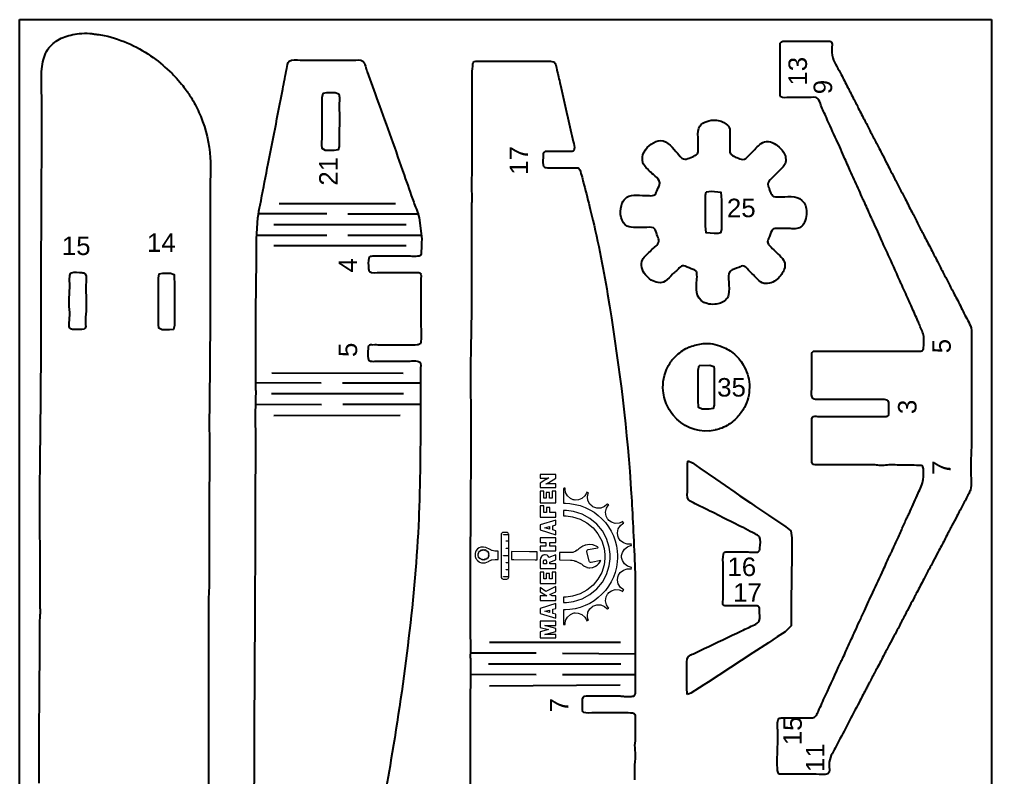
# Model space of a CAD drawing. Extents: x 3 to 187, y 71 to 304.
# Drawn here: x 2.9 to 186.7, y 161.1 to 304.5 of the extents above; entities that cross this region are included whole.
import ezdxf
from ezdxf.enums import TextEntityAlignment as Align

# ---------------------------------------------------------------- set-up
doc = ezdxf.new("R2010")
doc.units = 0
doc.layers.add('Cut', color=7, linetype='Continuous')
for name, color, linetype, lineweight in [('Gravur', 3, 'Continuous', 20), ('Stege', 5, 'Continuous', 25), ('Text', 1, 'Continuous', 15)]:
    doc.layers.add(name, color=color, linetype=linetype, lineweight=lineweight)
doc.styles.add('textstyle0', font='')
doc.styles.add('textstyle1', font='')
doc.styles.add('textstyle11', font='')
doc.styles.add('textstyle2', font='')
doc.styles.add('textstyle23', font='')
doc.styles.add('textstyle24', font='')
doc.styles.add('textstyle25', font='')
doc.styles.add('textstyle26', font='')
doc.styles.add('textstyle27', font='')
doc.styles.add('textstyle28', font='')
doc.styles.add('textstyle29', font='')
doc.styles.add('textstyle3', font='')
doc.styles.add('textstyle4', font='')
doc.styles.add('textstyle5', font='')
doc.styles.add('textstyle6', font='')
doc.styles.add('textstyle7', font='')
doc.styles.add('textstyle8', font='')
doc.styles.add('textstyle9', font='')
doc.styles.get('textstyle0').set_extended_font_data('Arial')
doc.styles.get('textstyle1').set_extended_font_data('Arial')
doc.styles.get('textstyle11').set_extended_font_data('Arial')
doc.styles.get('textstyle2').set_extended_font_data('Arial')
doc.styles.get('textstyle23').set_extended_font_data('Arial')
doc.styles.get('textstyle24').set_extended_font_data('Arial')
doc.styles.get('textstyle25').set_extended_font_data('Arial')
doc.styles.get('textstyle26').set_extended_font_data('Arial')
doc.styles.get('textstyle27').set_extended_font_data('Arial')
doc.styles.get('textstyle28').set_extended_font_data('Arial')
doc.styles.get('textstyle29').set_extended_font_data('Arial')
doc.styles.get('textstyle3').set_extended_font_data('Arial')
doc.styles.get('textstyle4').set_extended_font_data('Arial')
doc.styles.get('textstyle5').set_extended_font_data('Arial')
doc.styles.get('textstyle6').set_extended_font_data('Arial')
doc.styles.get('textstyle7').set_extended_font_data('Arial')
doc.styles.get('textstyle8').set_extended_font_data('Arial')
doc.styles.get('textstyle9').set_extended_font_data('Arial')

msp = doc.modelspace()

# ---------------------------------------------------------------- linework, layer by layer
at = {"layer": 'Cut'}
for p, q in [((2.91, 304.49), (186.69, 304.49)), ((2.91, 70.96), (2.91, 304.49)), ((186.69, 304.49), (186.69, 70.96)), ((52, 269.71), (74, 269.71)), ((47.72, 263.01), (48, 267)), ((61, 267.71), (48, 267.71)), ((65, 267.71), (78.48, 267.71)), ((78.47, 267), (79, 263)), ((51, 265.71), (76, 265.71)), ((47.73, 263.71), (61, 263.71)), ((65, 263.71), (79, 263.71)), ((51, 261.71), (76, 261.71)), ((50.64, 237.67), (75.44, 237.59)), ((59.96, 235.71), (47.54, 235.75)), ((64.01, 235.76), (78.72, 235.75)), ((50.54, 233.75), (75.54, 233.75)), ((47.57, 231.75), (60.01, 231.69)), ((64.06, 231.74), (78.72, 231.75)), ((50.97, 229.61), (74.89, 229.65)), ((91.75, 186.72), (116.53, 186.72)), ((100.6, 184.64), (88.2, 184.64)), ((105.6, 184.64), (119.29, 184.52)), ((91.6, 182.64), (116.6, 182.64)), ((88.16, 180.65), (100.6, 180.64)), ((105.6, 180.64), (119.3, 180.64)), ((91.76, 178.49), (116.48, 178.63))]:
    msp.add_line(p, q, dxfattribs=at)
for points in [[(148.93, 300.38), (154.2, 300.38)], [(146.71, 291.94), (146.71, 298.06)], [(55.95, 296.79), (61.53, 296.79), (66.07, 296.79)], [(90, 296.58), (92.11, 296.58), (100.54, 296.58)], [(88.52, 277.4), (88.52, 290.68)], [(152.19, 289.73), (148.29, 289.73)], [(137.22, 282.88), (137.22, 280.45)], [(105.49, 279.5), (103.07, 279.5)], [(38.98, 272.76), (38.98, 258.21)], [(88.42, 261.69), (88.42, 268.75)], [(76.82, 259.69), (71.23, 259.69)], [(71.02, 256.63), (76.4, 256.63)], [(78.82, 253.26), (78.82, 246.72)], [(182.87, 243.98), (182.87, 239.55), (182.9, 226)], [(159.99, 241.76), (166.53, 241.76), (172.22, 241.76)], [(70.6, 239.87), (76.5, 239.87)], [(152.72, 235.12), (152.72, 239.55)], [(164.63, 232.59), (155.88, 232.59)], [(152.72, 221.53), (152.72, 224.37), (152.72, 227.96)], [(156.3, 229.43), (164, 229.43)], [(129.32, 221), (130.16, 220.61), (131.53, 219.65), (134.48, 217.59), (138.17, 215.09), (139.12, 214.43), (141.12, 213.06), (142.07, 212.41), (144.5, 210.76), (147.77, 208.52), (148.76, 207.77), (148.93, 206.45), (148.93, 203.29), (148.82, 194.33), (148.82, 191.27), (148.79, 189.79), (147.66, 188.68), (146.18, 187.72), (144.5, 186.62), (141.55, 184.69), (135.12, 180.48), (133.11, 179.18), (132.27, 178.64), (131.43, 178.09), (129.84, 177.07), (129.21, 176.83)], [(129.21, 215.62), (129.21, 218.89)], [(156.94, 220.26), (153.88, 220.26)], [(88.21, 188.11), (88.21, 204.66)], [(141.34, 193.59), (137.75, 193.59)], [(119.3, 189.48), (119.3, 185.37)], [(38.66, 189.16), (38.66, 170.92)], [(88.2, 183.68), (88.2, 181.89), (88.18, 180.1), (88.1, 175.77), (88.1, 157.22), (88.1, 155.11), (88.1, 154.06), (88.1, 153), (88.1, 152.16), (88.1, 151), (88.1, 149.95)], [(129.11, 178.73), (129.11, 181.89)], [(114.77, 176.51), (111.19, 176.51)], [(111.61, 173.45), (116.67, 173.45)], [(148.08, 172.4), (151.98, 172.4)]]:
    msp.add_lwpolyline(points, dxfattribs=at)
for points in [[(60.33, 290.57), (61.01, 290.68), (62.59, 290.68), (63.32, 290.43), (63.43, 289.73), (63.34, 288.04), (63.4, 286.04), (63.33, 282.24), (63.33, 280.45), (63.16, 279.82), (62.38, 279.71), (60.8, 279.72), (60.12, 280.05), (60.1, 280.77), (60.12, 282.46), (60.16, 287.62), (60.16, 289.73)], [(132.75, 271.91), (133.75, 272.02), (135.53, 271.85), (135.64, 270.33), (135.64, 266.33), (135.64, 264.75), (135.47, 264.12), (135.01, 264.01), (134.27, 264.01), (132.75, 264.12), (132.59, 265.48), (132.59, 269.59), (132.59, 271.28)], [(29.34, 256.41), (30.02, 256.52), (31.49, 256.52), (32.17, 256.28), (32.23, 253.99), (32.23, 248.62), (32.23, 246.61), (32.06, 245.88), (31.28, 245.77), (30.54, 245.77), (29.91, 245.78), (29.24, 246.12), (29.17, 246.82), (29.17, 248.2), (29.17, 253.36), (29.17, 255.57)], [(131.38, 239.02), (133.43, 239.13), (134.16, 238.88), (134.27, 238.39), (134.27, 237.34), (134.27, 233.23), (134.27, 231.54), (134.03, 230.93), (133.32, 230.8), (132.59, 230.8), (131.95, 230.8), (131.28, 231.13), (131.22, 232.49), (131.22, 235.97), (131.22, 238.18)]]:
    msp.add_lwpolyline(points, close=True, dxfattribs=at)
for points in [[(11.15, 301.07), (12.12, 301.47), (13.16, 301.67), (14.2, 301.81)], [(14.2, 301.81), (14.84, 301.89), (15.57, 301.89), (16.21, 301.84)], [(16.21, 301.84), (16.46, 301.83), (16.69, 301.78), (16.94, 301.75)], [(16.94, 301.75), (17.16, 301.73), (17.36, 301.7), (17.58, 301.67)], [(17.58, 301.67), (18.02, 301.61), (18.5, 301.54), (18.95, 301.45)], [(18.95, 301.45), (20.67, 301.11), (22.31, 300.5), (23.9, 299.78)], [(8.75, 299.41), (9.41, 300.1), (10.25, 300.7), (11.15, 301.07)], [(23.9, 299.78), (25.42, 299.08), (26.89, 298.26), (28.22, 297.27)], [(146.71, 298.06), (146.71, 298.55), (146.69, 299.16), (146.71, 299.64)], [(146.71, 299.64), (146.72, 299.87), (146.73, 300.12), (146.96, 300.27)], [(146.96, 300.27), (147.14, 300.39), (147.33, 300.37), (147.56, 300.38)], [(147.56, 300.38), (147.99, 300.38), (148.48, 300.38), (148.93, 300.38)], [(154.2, 300.38), (154.72, 300.38), (155.25, 300.39), (155.78, 300.38)], [(155.78, 300.38), (155.99, 300.37), (156.26, 300.39), (156.41, 300.21)], [(156.41, 300.21), (156.58, 299.99), (156.52, 299.59), (156.52, 299.32)], [(7.35, 296.48), (7.58, 297.55), (7.98, 298.61), (8.75, 299.41)], [(156.52, 299.32), (156.52, 298.62), (156.44, 297.89), (156.68, 297.21)], [(7.14, 288.89), (7.14, 291.35), (6.83, 294.06), (7.35, 296.48)], [(28.22, 297.27), (29.47, 296.35), (30.56, 295.38), (31.69, 294.32)], [(53.45, 295.21), (53.55, 295.63), (53.56, 296.32), (53.89, 296.62)], [(53.89, 296.62), (54.31, 297), (55.41, 296.79), (55.95, 296.79)], [(66.07, 296.79), (66.56, 296.79), (67.42, 296.95), (67.82, 296.62)], [(67.82, 296.62), (68.3, 296.22), (68.42, 295.16), (68.64, 294.58)], [(88.58, 295.21), (88.64, 295.69), (88.49, 296.41), (88.96, 296.55)], [(88.96, 296.55), (89.27, 296.64), (89.63, 296.58), (90, 296.58)], [(100.54, 296.58), (101.38, 296.58), (102.23, 296.61), (103.07, 296.58)], [(103.07, 296.58), (103.36, 296.56), (103.82, 296.56), (104.06, 296.37)], [(104.06, 296.37), (104.32, 296.16), (104.35, 295.62), (104.43, 295.32)], [(156.68, 297.21), (157.05, 296.16), (157.75, 295.05), (158.28, 294.05)], [(31.69, 294.32), (31.9, 294.13), (32.06, 293.94), (32.25, 293.73)], [(52.7, 291.31), (52.96, 292.61), (53.16, 293.92), (53.45, 295.21)], [(68.64, 294.58), (69.33, 292.73), (69.95, 290.85), (70.65, 288.99)], [(88.52, 290.68), (88.52, 292.17), (88.39, 293.73), (88.58, 295.21)], [(104.43, 295.32), (104.65, 294.41), (104.84, 293.49), (105.06, 292.58)], [(158.28, 294.05), (158.49, 293.65), (158.66, 293.29), (158.86, 292.89)], [(32.25, 293.73), (32.67, 293.27), (33.15, 292.76), (33.55, 292.26)], [(33.55, 292.26), (33.87, 291.87), (34.16, 291.5), (34.45, 291.1)], [(105.06, 292.58), (105.77, 289.6), (106.37, 286.59), (107.09, 283.62)], [(158.86, 292.89), (159.09, 292.44), (159.29, 292.06), (159.53, 291.63)], [(34.45, 291.1), (34.68, 290.79), (34.86, 290.48), (35.08, 290.15)], [(49.77, 276.34), (50.77, 281.33), (51.7, 286.32), (52.7, 291.31)], [(146.71, 290.47), (146.7, 290.96), (146.71, 291.45), (146.71, 291.94)], [(146.88, 289.84), (146.7, 289.98), (146.72, 290.26), (146.71, 290.47)], [(159.53, 291.63), (159.68, 291.35), (159.79, 291.07), (159.94, 290.78)], [(159.94, 290.78), (160.13, 290.38), (160.33, 290.03), (160.55, 289.62)], [(7.03, 252.31), (7.03, 264.51), (7.14, 276.7), (7.14, 288.89)], [(35.08, 290.15), (35.31, 289.8), (35.53, 289.47), (35.75, 289.1)], [(35.75, 289.1), (36.3, 288.15), (36.74, 287.16), (37.17, 286.15)], [(70.65, 288.99), (72.37, 284.38), (74.01, 279.73), (75.63, 275.08)], [(148.29, 289.73), (147.91, 289.73), (147.19, 289.59), (146.88, 289.84)], [(153.88, 289.49), (153.54, 289.89), (152.68, 289.73), (152.19, 289.73)], [(154.44, 288.25), (154.27, 288.64), (154.15, 289.16), (153.88, 289.49)], [(160.55, 289.62), (160.9, 288.99), (161.17, 288.38), (161.5, 287.73)], [(155.46, 285.93), (155.12, 286.71), (154.76, 287.48), (154.44, 288.25)], [(161.5, 287.73), (161.9, 286.91), (162.33, 286.1), (162.75, 285.3)], [(37.17, 286.15), (38.22, 283.66), (38.78, 281.03), (38.97, 278.34)], [(131.34, 283.93), (131.75, 284.98), (133.04, 285.38), (134.06, 285.46)], [(134.06, 285.46), (134.51, 285.49), (134.89, 285.41), (135.33, 285.3)], [(135.33, 285.3), (135.67, 285.21), (135.98, 285.06), (136.27, 284.87)], [(136.27, 284.87), (136.6, 284.65), (136.92, 284.39), (137.1, 284.04)], [(157.38, 281.72), (156.71, 283.1), (156.09, 284.51), (155.46, 285.93)], [(162.75, 285.3), (163.11, 284.6), (163.46, 283.92), (163.83, 283.19)], [(107.09, 283.62), (107.27, 282.88), (107.42, 282.14), (107.59, 281.4)], [(131.21, 281.61), (131.21, 282.33), (131.07, 283.25), (131.34, 283.93)], [(137.1, 284.04), (137.27, 283.69), (137.22, 283.26), (137.22, 282.88)], [(163.83, 283.19), (164.15, 282.55), (164.49, 281.94), (164.82, 281.3)], [(107.59, 281.4), (107.72, 280.86), (107.88, 280.43), (107.81, 279.93)], [(122.36, 280.92), (122.86, 281.26), (123.53, 281.58), (124.15, 281.58)], [(124.15, 281.58), (125.43, 281.57), (126.5, 280.01), (127.31, 279.19)], [(131.21, 279.82), (131.23, 280.39), (131.21, 281.03), (131.21, 281.61)], [(141.44, 279.4), (142.07, 280.03), (142.67, 280.77), (143.44, 281.19)], [(143.44, 281.19), (144.32, 281.68), (145.48, 281.21), (146.18, 280.63)], [(158.97, 278.13), (158.44, 279.32), (157.95, 280.55), (157.38, 281.72)], [(164.82, 281.3), (164.99, 280.97), (165.14, 280.68), (165.3, 280.35)], [(102.08, 279.4), (101.89, 279.25), (101.91, 278.98), (101.91, 278.77)], [(103.07, 279.5), (102.78, 279.5), (102.32, 279.59), (102.08, 279.4)], [(107.18, 279.51), (106.68, 279.48), (106.01, 279.5), (105.49, 279.5)], [(107.81, 279.93), (107.75, 279.54), (107.5, 279.52), (107.18, 279.51)], [(120.79, 277.4), (120.31, 278.77), (121.27, 280.16), (122.36, 280.92)], [(131.05, 279.1), (131.21, 279.32), (131.21, 279.56), (131.21, 279.82)], [(137.22, 280.45), (137.22, 280.04), (137.12, 279.46), (137.33, 279.1)], [(140.49, 278.45), (140.82, 278.77), (141.12, 279.07), (141.44, 279.4)], [(146.18, 280.63), (146.64, 280.25), (147.01, 279.88), (147.33, 279.4)], [(147.33, 279.4), (147.55, 279.07), (147.72, 278.73), (147.75, 278.34)], [(165.3, 280.35), (165.49, 279.94), (165.71, 279.58), (165.91, 279.19)], [(38.97, 278.34), (39.09, 276.5), (38.98, 274.61), (38.98, 272.76)], [(101.91, 278.77), (101.9, 278.2), (101.83, 277.54), (101.92, 276.98)], [(127.31, 279.19), (127.66, 278.84), (128, 278.25), (128.48, 278.1)], [(128.48, 278.1), (129.01, 277.92), (130.1, 278.52), (130.58, 278.74)], [(130.58, 278.74), (130.76, 278.83), (130.92, 278.92), (131.05, 279.1)], [(137.33, 279.1), (137.62, 278.59), (138.8, 278.27), (139.33, 278.07)], [(139.33, 278.07), (139.84, 277.87), (140.13, 278.1), (140.49, 278.45)], [(147.75, 278.34), (147.79, 277.97), (147.8, 277.53), (147.65, 277.18)], [(160.13, 275.5), (159.74, 276.4), (159.38, 277.23), (158.97, 278.13)], [(165.91, 279.19), (166.22, 278.62), (166.53, 277.97), (166.83, 277.4)], [(48.42, 269.38), (48.84, 271.71), (49.31, 274.03), (49.77, 276.34)], [(88.49, 271.39), (88.36, 273.36), (88.52, 275.41), (88.52, 277.4)], [(101.92, 276.98), (101.98, 276.65), (102.14, 276.51), (102.44, 276.46)], [(102.44, 276.46), (102.78, 276.41), (103.22, 276.45), (103.6, 276.45)], [(103.6, 276.45), (105.02, 276.45), (106.51, 276.46), (107.92, 276.45)], [(107.92, 276.45), (108.33, 276.44), (108.66, 276.46), (108.84, 276.02)], [(108.84, 276.02), (109.18, 275.2), (109.37, 274.16), (109.61, 273.28)], [(122.25, 275.6), (121.7, 276.14), (121.05, 276.66), (120.79, 277.4)], [(147.12, 276.45), (146.76, 276.05), (146.35, 275.67), (145.97, 275.29)], [(147.65, 277.18), (147.53, 276.9), (147.33, 276.67), (147.12, 276.45)], [(166.83, 277.4), (167.06, 276.98), (167.25, 276.55), (167.46, 276.13)], [(167.46, 276.13), (167.74, 275.59), (168.01, 275.11), (168.3, 274.55)], [(75.63, 275.08), (76.23, 273.35), (76.82, 271.63), (77.45, 269.91)], [(123.94, 273.28), (124.21, 274.16), (122.8, 275.07), (122.25, 275.6)], [(144.82, 274.13), (144.45, 273.74), (144.29, 273.5), (144.48, 272.97)], [(145.97, 275.29), (145.59, 274.91), (145.18, 274.51), (144.82, 274.13)], [(160.92, 273.81), (160.64, 274.37), (160.38, 274.92), (160.13, 275.5)], [(168.3, 274.55), (168.46, 274.22), (168.6, 273.93), (168.77, 273.6)], [(109.61, 273.28), (110.04, 271.71), (110.44, 270.13), (110.83, 268.54)], [(122.87, 271.24), (123.2, 271.38), (123.27, 271.72), (123.38, 272.02)], [(123.38, 272.02), (123.54, 272.46), (123.81, 272.83), (123.94, 273.28)], [(144.48, 272.97), (144.65, 272.5), (144.97, 271.24), (145.46, 271.03)], [(162.36, 270.54), (161.88, 271.65), (161.43, 272.74), (160.92, 273.81)], [(168.77, 273.6), (169.3, 272.58), (169.81, 271.55), (170.37, 270.54)], [(88.42, 268.75), (88.42, 269.64), (88.54, 270.49), (88.49, 271.39)], [(116.88, 269.81), (117.05, 270.22), (117.34, 270.61), (117.73, 270.86)], [(117.73, 270.86), (118.72, 271.51), (120.48, 271.18), (121.62, 271.18)], [(121.62, 271.18), (122.01, 271.18), (122.51, 271.09), (122.87, 271.24)], [(145.46, 271.03), (145.89, 270.84), (146.56, 270.96), (147.03, 270.96)], [(147.03, 270.96), (148.54, 270.96), (150.28, 271.25), (151.23, 269.81)], [(162.71, 269.81), (162.59, 270.06), (162.47, 270.29), (162.36, 270.54)], [(170.37, 270.54), (170.61, 270.12), (170.77, 269.72), (170.98, 269.28)], [(48, 267), (48.07, 267.72), (48.31, 268.78), (48.42, 269.38)], [(77.45, 269.91), (77.72, 269.16), (78.17, 268.13), (78.47, 267)], [(110.83, 268.54), (112.15, 263.25), (113.23, 257.89), (114.11, 252.52)], [(117.44, 265.64), (116.36, 266.62), (116.36, 268.54), (116.88, 269.81)], [(151.65, 268.75), (151.77, 267.74), (151.7, 266.66), (151.13, 265.8)], [(163.97, 266.96), (163.56, 267.91), (163.16, 268.87), (162.71, 269.81)], [(170.98, 269.28), (171.19, 268.87), (171.39, 268.51), (171.6, 268.12)], [(164.37, 266.12), (164.23, 266.4), (164.1, 266.67), (163.97, 266.96)], [(171.6, 268.12), (171.78, 267.8), (171.93, 267.5), (172.09, 267.17)], [(172.09, 267.17), (172.36, 266.64), (172.65, 266.13), (172.89, 265.59)], [(118.99, 265.17), (118.38, 265.17), (117.91, 265.22), (117.44, 265.64)], [(121.52, 265.17), (120.68, 265.17), (119.83, 265.17), (118.99, 265.17)], [(123.09, 264.74), (122.81, 265.32), (122.07, 265.17), (121.52, 265.17)], [(123.54, 263.48), (123.38, 263.87), (123.27, 264.36), (123.09, 264.74)], [(145.97, 264.96), (145.58, 264.95), (145.33, 264.91), (145.14, 264.53)], [(148.08, 264.96), (147.39, 264.96), (146.67, 264.97), (145.97, 264.96)], [(150.4, 265.11), (149.75, 264.78), (148.79, 264.96), (148.08, 264.96)], [(151.13, 265.8), (150.94, 265.52), (150.71, 265.27), (150.4, 265.11)], [(165.93, 262.64), (165.41, 263.79), (164.92, 264.98), (164.37, 266.12)], [(172.89, 265.59), (173.21, 264.88), (173.54, 264.36), (173.88, 263.69)], [(47.72, 257.89), (47.77, 259.79), (47.73, 261.69), (47.72, 263.01)], [(79, 263), (78.82, 260.9), (78.95, 260.15), (78.71, 259.85)], [(123.78, 262.53), (123.85, 262.87), (123.66, 263.19), (123.54, 263.48)], [(144.53, 263.06), (144.41, 262.79), (144.3, 262.51), (144.39, 262.22)], [(145.14, 264.53), (144.92, 264.07), (144.74, 263.54), (144.53, 263.06)], [(173.88, 263.69), (174.28, 262.9), (174.72, 262.04), (175.15, 261.27)], [(88.31, 242.19), (88.47, 248.65), (88.42, 255.19), (88.42, 261.69)], [(122.36, 260.84), (122.81, 261.3), (123.65, 261.88), (123.78, 262.53)], [(144.39, 262.22), (144.52, 261.78), (144.92, 261.48), (145.24, 261.16)], [(145.24, 261.16), (145.94, 260.46), (146.84, 259.78), (147.37, 258.95)], [(167.35, 259.58), (166.87, 260.59), (166.39, 261.61), (165.93, 262.64)], [(175.15, 261.27), (175.36, 260.87), (175.53, 260.51), (175.73, 260.11)], [(68.95, 259.35), (68.79, 258.81), (68.9, 258.04), (68.91, 257.47)], [(69.65, 259.69), (69.36, 259.68), (69.05, 259.68), (68.95, 259.35)], [(71.23, 259.69), (70.71, 259.69), (70.18, 259.7), (69.65, 259.69)], [(78.19, 259.69), (77.74, 259.67), (77.27, 259.69), (76.82, 259.69)], [(78.71, 259.85), (78.59, 259.7), (78.38, 259.7), (78.19, 259.69)], [(120.68, 259.05), (121.08, 259.75), (121.78, 260.27), (122.36, 260.84)], [(169.61, 254.52), (168.83, 256.19), (168.14, 257.91), (167.35, 259.58)], [(175.73, 260.11), (175.91, 259.74), (176.09, 259.41), (176.28, 259.05)], [(38.98, 258.21), (38.98, 247.83), (38.9, 237.39), (38.77, 227.01)], [(47.62, 242.71), (47.62, 247.77), (47.6, 252.84), (47.72, 257.89)], [(68.91, 257.47), (68.92, 257.24), (68.91, 256.97), (69.08, 256.8)], [(121.24, 256.21), (120.68, 256.92), (120.19, 258.19), (120.68, 259.05)], [(128.79, 257.81), (128.02, 258.12), (127.62, 257.43), (127.1, 256.96)], [(130.27, 257.19), (129.83, 257.35), (129.22, 257.64), (128.79, 257.81)], [(138.91, 257.6), (138.38, 257.35), (137.68, 257.25), (137.26, 256.87)], [(139.86, 257.84), (139.52, 257.96), (139.21, 257.75), (138.91, 257.6)], [(141.03, 256.78), (140.66, 257.13), (140.37, 257.65), (139.86, 257.84)], [(147.37, 258.95), (147.81, 258.26), (147.64, 257.41), (147.27, 256.73)], [(176.28, 259.05), (176.54, 258.58), (176.78, 258.05), (177.03, 257.58)], [(177.03, 257.58), (177.24, 257.19), (177.42, 256.81), (177.63, 256.42)], [(12.41, 254.1), (12.41, 254.69), (12.39, 255.3), (12.41, 255.89)], [(12.41, 255.89), (12.42, 256.17), (12.46, 256.42), (12.74, 256.55)], [(12.74, 256.55), (13.24, 256.78), (14.19, 256.67), (14.73, 256.62)], [(14.73, 256.62), (14.95, 256.6), (15.22, 256.56), (15.36, 256.36)], [(15.36, 256.36), (15.68, 255.92), (15.47, 254.84), (15.47, 254.31)], [(69.08, 256.8), (69.45, 256.43), (70.54, 256.63), (71.02, 256.63)], [(76.4, 256.63), (76.96, 256.63), (77.53, 256.64), (78.09, 256.63)], [(78.09, 256.63), (78.29, 256.62), (78.57, 256.64), (78.71, 256.46)], [(78.71, 256.46), (78.89, 256.24), (78.82, 255.84), (78.82, 255.57)], [(78.82, 255.57), (78.82, 254.8), (78.82, 254.03), (78.82, 253.26)], [(122.36, 255.2), (121.94, 255.46), (121.55, 255.82), (121.24, 256.21)], [(126.37, 256.31), (125.91, 255.86), (125.53, 255.37), (125, 254.99)], [(127.1, 256.96), (126.86, 256.74), (126.62, 256.55), (126.37, 256.31)], [(130.88, 256.81), (130.73, 257.04), (130.5, 257.11), (130.27, 257.19)], [(131, 256.21), (131, 256.42), (130.99, 256.63), (130.88, 256.81)], [(130.93, 254.73), (130.99, 255.21), (131.02, 255.72), (131, 256.21)], [(137.26, 256.87), (136.82, 256.48), (137.01, 255.38), (137.01, 254.84)], [(141.87, 255.97), (141.58, 256.24), (141.31, 256.5), (141.03, 256.78)], [(143.03, 254.85), (142.59, 255.15), (142.26, 255.6), (141.87, 255.97)], [(146.6, 255.79), (146.31, 255.48), (146.02, 255.21), (145.66, 254.99)], [(147.27, 256.73), (147.09, 256.39), (146.86, 256.07), (146.6, 255.79)], [(177.63, 256.42), (177.88, 255.92), (178.14, 255.43), (178.41, 254.94)], [(12.31, 250.73), (12.29, 251.84), (12.41, 252.98), (12.41, 254.1)], [(15.47, 254.31), (15.47, 252.47), (15.62, 250.55), (15.45, 248.72)], [(125, 254.99), (124.24, 254.44), (123.08, 254.75), (122.36, 255.2)], [(132.9, 250.74), (131, 251.25), (130.72, 253), (130.93, 254.73)], [(137.01, 254.84), (137.01, 254.07), (137.14, 253.16), (136.97, 252.41)], [(145.66, 254.99), (144.87, 254.52), (143.84, 254.3), (143.03, 254.85)], [(169.94, 253.78), (169.82, 254.03), (169.73, 254.27), (169.61, 254.52)], [(170.63, 252.31), (170.4, 252.81), (170.16, 253.29), (169.94, 253.78)], [(178.41, 254.94), (178.79, 254.25), (179.12, 253.53), (179.47, 252.83)], [(6.82, 221), (6.95, 231.42), (7.03, 241.88), (7.03, 252.31)], [(114.11, 252.52), (116.05, 240.68), (117.63, 228.74), (118.45, 216.78)], [(136.97, 252.41), (136.8, 251.63), (136.16, 251.09), (135.43, 250.84)], [(171.59, 250.09), (171.27, 250.83), (170.95, 251.57), (170.63, 252.31)], [(179.47, 252.83), (179.68, 252.42), (179.88, 252.07), (180.1, 251.67)], [(12.41, 248.51), (12.44, 249.26), (12.33, 249.98), (12.31, 250.73)], [(134.38, 250.63), (133.88, 250.59), (133.38, 250.61), (132.9, 250.74)], [(135.43, 250.84), (135.09, 250.72), (134.73, 250.65), (134.38, 250.63)], [(172.77, 247.46), (172.38, 248.35), (171.97, 249.21), (171.59, 250.09)], [(180.1, 251.67), (180.59, 250.77), (181.02, 249.85), (181.47, 248.93)], [(12.31, 246.72), (12.3, 247.27), (12.38, 247.95), (12.41, 248.51)], [(15.45, 248.72), (15.39, 248.09), (15.34, 247.33), (15.41, 246.72)], [(181.47, 248.93), (181.71, 248.46), (181.94, 248.03), (182.19, 247.56)], [(12.41, 246.12), (12.29, 246.3), (12.31, 246.51), (12.31, 246.72)], [(15.41, 246.72), (15.44, 246.4), (15.5, 246.1), (15.14, 245.94)], [(78.82, 246.72), (78.82, 245.8), (78.89, 244.53), (78.82, 243.66)], [(173.1, 246.61), (172.98, 246.91), (172.9, 247.17), (172.77, 247.46)], [(173.86, 244.51), (173.75, 245.28), (173.39, 245.9), (173.1, 246.61)], [(182.19, 247.56), (182.41, 247.14), (182.69, 246.66), (182.81, 246.19)], [(13.15, 245.88), (12.88, 245.88), (12.58, 245.88), (12.41, 246.12)], [(15.14, 245.94), (14.66, 245.73), (13.74, 245.87), (13.15, 245.88)], [(173.81, 242.4), (173.86, 242.97), (173.96, 243.87), (173.86, 244.51)], [(182.81, 246.19), (182.99, 245.51), (182.87, 244.68), (182.87, 243.98)], [(47.62, 235.02), (47.62, 237.57), (47.62, 240.15), (47.62, 242.71)], [(68.92, 242.76), (68.8, 242.6), (68.81, 242.38), (68.81, 242.19)], [(69.76, 242.92), (69.42, 242.92), (69.12, 243.01), (68.92, 242.76)], [(71.02, 242.92), (70.58, 242.92), (70.18, 242.93), (69.76, 242.92)], [(71.87, 242.92), (71.58, 242.92), (71.31, 242.92), (71.02, 242.92)], [(74.18, 242.92), (73.42, 242.92), (72.64, 242.92), (71.87, 242.92)], [(75.34, 242.92), (74.96, 242.92), (74.58, 242.92), (74.18, 242.92)], [(78.09, 242.93), (77.19, 242.85), (76.24, 242.92), (75.34, 242.92)], [(78.65, 243.17), (78.5, 242.99), (78.33, 242.95), (78.09, 242.93)], [(78.82, 243.66), (78.8, 243.49), (78.78, 243.32), (78.65, 243.17)], [(129.63, 242.57), (130.45, 242.89), (131.3, 243.08), (132.16, 243.2)], [(132.16, 243.2), (133.34, 243.36), (134.66, 243.02), (135.75, 242.59)], [(135.75, 242.59), (136.6, 242.25), (137.37, 241.8), (138.07, 241.21)], [(68.81, 242.19), (68.8, 241.64), (68.77, 240.94), (68.81, 240.4)], [(88.31, 226.27), (88.31, 231.57), (88.18, 236.89), (88.31, 242.19)], [(126.69, 240.5), (127.32, 241.18), (128.09, 241.79), (128.9, 242.24)], [(128.9, 242.24), (129.14, 242.37), (129.38, 242.46), (129.63, 242.57)], [(138.07, 241.21), (138.84, 240.55), (139.48, 239.71), (139.94, 238.81)], [(152.72, 241.03), (152.72, 241.23), (152.71, 241.52), (152.89, 241.66)], [(152.72, 239.55), (152.72, 240.04), (152.71, 240.54), (152.72, 241.03)], [(152.89, 241.66), (153.08, 241.8), (153.32, 241.76), (153.56, 241.76)], [(153.56, 241.76), (154.59, 241.77), (155.6, 241.77), (156.62, 241.76)], [(156.62, 241.76), (156.98, 241.76), (157.32, 241.76), (157.68, 241.76)], [(157.68, 241.76), (158.44, 241.76), (159.22, 241.76), (159.99, 241.76)], [(172.22, 241.76), (172.52, 241.76), (172.88, 241.75), (173.17, 241.77)], [(173.17, 241.77), (173.41, 241.78), (173.6, 241.78), (173.74, 242.01)], [(173.74, 242.01), (173.81, 242.12), (173.8, 242.29), (173.81, 242.4)], [(68.81, 240.4), (68.89, 239.62), (70.02, 239.87), (70.6, 239.87)], [(76.5, 239.87), (77.07, 239.87), (78.56, 240.14), (78.71, 239.44)], [(78.71, 239.44), (78.83, 238.91), (78.72, 238.3), (78.72, 237.76)], [(125.5, 238.81), (125.65, 239.12), (125.8, 239.38), (126, 239.66)], [(126, 239.66), (126.21, 239.96), (126.44, 240.23), (126.69, 240.5)], [(78.72, 237.76), (78.72, 236.72), (78.72, 235.64), (78.72, 234.6)], [(124.59, 234.28), (124.44, 235.84), (124.83, 237.42), (125.5, 238.81)], [(139.94, 238.81), (140.56, 237.58), (140.92, 236.32), (140.91, 234.91)], [(47.64, 233.86), (47.64, 234.26), (47.62, 234.56), (47.62, 235.02)], [(47.62, 232.91), (47.62, 233.26), (47.64, 233.52), (47.64, 233.86)], [(78.72, 234.6), (78.72, 234.29), (78.7, 234.04), (78.7, 233.75)], [(78.7, 233.75), (78.7, 233.4), (78.72, 233.09), (78.72, 232.7)], [(125.54, 231.12), (125.04, 232.05), (124.7, 233.21), (124.59, 234.28)], [(140.91, 234.91), (140.9, 233.63), (140.62, 232.22), (139.97, 231.12)], [(152.75, 233.03), (152.58, 233.64), (152.72, 234.48), (152.72, 235.12)], [(47.52, 229.33), (47.54, 230.47), (47.62, 231.77), (47.62, 232.91)], [(78.72, 232.7), (78.72, 225.45), (78.72, 218.21), (78.41, 210.98)], [(153.67, 232.59), (153.3, 232.6), (152.88, 232.59), (152.75, 233.03)], [(155.88, 232.59), (155.16, 232.59), (154.37, 232.58), (153.67, 232.59)], [(166.42, 232.59), (165.85, 232.6), (165.21, 232.59), (164.63, 232.59)], [(167.25, 232.06), (167.17, 232.58), (166.87, 232.58), (166.42, 232.59)], [(167.27, 230.17), (167.28, 230.64), (167.32, 231.63), (167.25, 232.06)], [(126.51, 229.64), (126.13, 230.1), (125.82, 230.6), (125.54, 231.12)], [(139.97, 231.12), (139.58, 230.45), (139.13, 229.79), (138.59, 229.22)], [(167.02, 229.49), (167.29, 229.62), (167.26, 229.93), (167.27, 230.17)], [(47.62, 225.74), (47.63, 226.93), (47.5, 228.14), (47.52, 229.33)], [(133.3, 226.7), (130.95, 226.37), (128.22, 227.59), (126.51, 229.64)], [(138.59, 229.22), (138.04, 228.65), (137.38, 228.11), (136.7, 227.7)], [(152.72, 227.96), (152.72, 228.31), (152.6, 228.97), (152.83, 229.26)], [(152.83, 229.26), (153.02, 229.51), (153.5, 229.43), (153.77, 229.43)], [(153.77, 229.43), (154.62, 229.43), (155.46, 229.43), (156.3, 229.43)], [(164, 229.43), (164.78, 229.43), (165.66, 229.43), (166.42, 229.43)], [(166.42, 229.43), (166.66, 229.43), (166.83, 229.4), (167.02, 229.49)], [(38.77, 227.01), (38.76, 226.51), (38.87, 226.03), (38.87, 225.53)], [(88.21, 204.66), (88.21, 211.87), (88.31, 219.06), (88.31, 226.27)], [(136.7, 227.7), (135.79, 227.17), (134.88, 226.95), (134.43, 226.87)], [(38.87, 225.53), (38.83, 219.53), (38.76, 213.51), (38.76, 207.5)], [(47.51, 200.12), (47.56, 208.66), (47.52, 217.21), (47.62, 225.74)], [(182.9, 225.1), (182.87, 223.25), (182.75, 221.17), (182.76, 219.1)], [(6.8, 193), (6.87, 202.23), (6.71, 211.62), (6.82, 221)], [(129.21, 220.36), (129.22, 220.66), (129.26, 220.82), (129.32, 221)], [(152.83, 220.43), (152.62, 220.69), (152.72, 221.21), (152.72, 221.53)], [(129.21, 218.89), (129.21, 219.32), (129.2, 219.96), (129.21, 220.36)], [(153.88, 220.26), (153.58, 220.26), (153.04, 220.17), (152.83, 220.43)], [(164.21, 220.26), (161.79, 220.27), (159.36, 220.26), (156.94, 220.26)], [(165.16, 220.18), (164.86, 220.22), (164.53, 220.26), (164.21, 220.26)], [(165.79, 220.15), (165.56, 220.16), (165.37, 220.16), (165.16, 220.18)], [(166.32, 220.15), (166.14, 220.15), (165.98, 220.15), (165.79, 220.15)], [(167.58, 220.26), (167.19, 220.24), (166.7, 220.16), (166.32, 220.15)], [(169.27, 220.19), (168.71, 220.19), (168.16, 220.28), (167.58, 220.26)], [(172.96, 220.15), (171.76, 220.18), (170.47, 220.19), (169.27, 220.19)], [(173.7, 219.91), (173.49, 220.16), (173.29, 220.15), (172.96, 220.15)], [(173.8, 219.52), (173.79, 219.63), (173.78, 219.8), (173.7, 219.91)], [(173.77, 217.52), (173.85, 218.1), (173.85, 218.99), (173.8, 219.52)], [(182.76, 219.1), (182.77, 217.99), (182.99, 216.6), (182.68, 215.52)], [(172.82, 214.88), (173.21, 215.74), (173.66, 216.57), (173.77, 217.52)], [(118.5, 215.6), (118.78, 211.93), (118.99, 207.09), (119.2, 202.23)], [(129.4, 213.66), (129.03, 214.12), (129.21, 215.07), (129.21, 215.62)], [(182.68, 215.52), (182.61, 215.26), (182.49, 215.02), (182.36, 214.78)], [(130.37, 213.05), (130.04, 213.22), (129.64, 213.36), (129.4, 213.66)], [(171.3, 211.51), (171.82, 212.58), (172.34, 213.81), (172.82, 214.88)], [(181.8, 213.72), (181.62, 213.36), (181.45, 213.02), (181.26, 212.67)], [(182.36, 214.78), (182.16, 214.42), (182, 214.1), (181.8, 213.72)], [(132.48, 212.01), (131.78, 212.36), (131.06, 212.69), (130.37, 213.05)], [(140.18, 208.14), (137.62, 209.42), (135.05, 210.72), (132.48, 212.01)], [(170.94, 210.77), (171.06, 211.03), (171.17, 211.26), (171.3, 211.51)], [(180.74, 211.72), (180.53, 211.32), (180.36, 210.96), (180.15, 210.56)], [(181.26, 212.67), (181.08, 212.34), (180.9, 212.05), (180.74, 211.72)], [(78.4, 210.1), (77.72, 195.36), (75.74, 179.82), (73.14, 164.39)], [(169.7, 208.03), (169.99, 208.7), (170.3, 209.38), (170.61, 210.03)], [(170.61, 210.03), (170.73, 210.28), (170.83, 210.52), (170.94, 210.77)], [(180.15, 210.56), (179.84, 209.96), (179.51, 209.38), (179.18, 208.77)], [(141.97, 207.21), (141.36, 207.52), (140.77, 207.84), (140.18, 208.14)], [(169.19, 206.87), (169.38, 207.26), (169.53, 207.64), (169.7, 208.03)], [(178.77, 207.93), (178.64, 207.67), (178.5, 207.44), (178.36, 207.19)], [(179.18, 208.77), (179.03, 208.48), (178.92, 208.21), (178.77, 207.93)], [(38.76, 207.5), (38.76, 204.04), (38.83, 200.51), (38.76, 197.07)], [(142.81, 206.64), (142.63, 206.94), (142.27, 207.06), (141.97, 207.21)], [(142.91, 204.55), (142.94, 205.11), (143.1, 206.15), (142.81, 206.64)], [(168.2, 204.76), (168.52, 205.47), (168.86, 206.17), (169.19, 206.87)], [(177.78, 206.03), (177.4, 205.26), (177.01, 204.57), (176.59, 203.81)], [(178.36, 207.19), (178.16, 206.8), (177.98, 206.42), (177.78, 206.03)], [(142.28, 203.75), (142.49, 203.77), (142.67, 203.83), (142.81, 204.05)], [(142.81, 204.05), (142.91, 204.21), (142.91, 204.38), (142.91, 204.55)], [(167.47, 203.18), (167.6, 203.47), (167.75, 203.73), (167.88, 204.03)], [(167.88, 204.03), (168, 204.28), (168.09, 204.51), (168.2, 204.76)], [(119.2, 202.23), (119.39, 197.99), (119.3, 193.73), (119.3, 189.48)], [(135.96, 201.18), (135.96, 201.85), (135.83, 202.8), (135.99, 203.39)], [(135.99, 203.39), (136.1, 203.78), (136.35, 203.8), (136.7, 203.81)], [(136.7, 203.81), (137.02, 203.83), (137.42, 203.81), (137.75, 203.81)], [(137.75, 203.81), (138.64, 203.81), (139.61, 203.87), (140.49, 203.81)], [(140.49, 203.81), (140.78, 203.79), (141.04, 203.72), (141.34, 203.72)], [(141.34, 203.72), (141.57, 203.73), (142.08, 203.73), (142.28, 203.75)], [(166.24, 200.44), (166.65, 201.34), (167.06, 202.27), (167.47, 203.18)], [(176.59, 203.81), (176.26, 203.22), (175.98, 202.62), (175.67, 202.02)], [(135.95, 195.91), (135.9, 197.66), (135.96, 199.42), (135.96, 201.18)], [(164.24, 196.12), (164.93, 197.55), (165.58, 199.01), (166.24, 200.44)], [(175.1, 200.97), (174.95, 200.68), (174.81, 200.41), (174.66, 200.13)], [(175.67, 202.02), (175.48, 201.65), (175.29, 201.33), (175.1, 200.97)], [(47.3, 149.84), (47.3, 166.6), (47.43, 183.37), (47.51, 200.12)], [(173.88, 198.65), (173.46, 197.81), (172.98, 196.95), (172.57, 196.12)], [(174.66, 200.13), (174.4, 199.62), (174.13, 199.15), (173.88, 198.65)], [(38.76, 197.07), (38.74, 196.27), (38.68, 195.45), (38.66, 194.64)], [(135.88, 194.43), (135.94, 194.91), (135.97, 195.42), (135.95, 195.91)], [(162.64, 192.64), (163.16, 193.81), (163.69, 194.98), (164.24, 196.12)], [(172.13, 195.28), (171.53, 194.17), (170.93, 193.02), (170.35, 191.9)], [(172.57, 196.12), (172.42, 195.83), (172.29, 195.56), (172.13, 195.28)], [(38.66, 194.64), (38.62, 192.82), (38.66, 190.99), (38.66, 189.16)], [(135.96, 193.76), (135.81, 193.95), (135.86, 194.19), (135.88, 194.43)], [(136.59, 193.59), (136.39, 193.59), (136.11, 193.57), (135.96, 193.76)], [(137.75, 193.59), (137.39, 193.59), (136.95, 193.58), (136.59, 193.59)], [(142.64, 193.48), (142.35, 193.71), (141.69, 193.59), (141.34, 193.59)], [(142.81, 192.75), (142.81, 192.98), (142.85, 193.32), (142.64, 193.48)], [(6.62, 160.07), (6.62, 170.98), (6.77, 181.94), (6.8, 192)], [(142.75, 190.75), (142.96, 191.3), (142.82, 192.15), (142.81, 192.75)], [(161.71, 190.64), (162.02, 191.3), (162.35, 191.97), (162.64, 192.64)], [(170.35, 191.9), (170.18, 191.58), (170.04, 191.27), (169.86, 190.95)], [(139.44, 188.87), (140.24, 189.26), (141.06, 189.63), (141.86, 190.03)], [(141.86, 190.03), (142.2, 190.2), (142.6, 190.37), (142.75, 190.75)], [(160.87, 188.74), (161.16, 189.37), (161.42, 190.01), (161.71, 190.64)], [(169.4, 190.11), (169.05, 189.41), (168.69, 188.68), (168.3, 188)], [(169.86, 190.95), (169.7, 190.67), (169.55, 190.41), (169.4, 190.11)], [(88.2, 183.68), (88.24, 185.15), (88.21, 186.63), (88.21, 188.11)], [(132.38, 185.5), (134.72, 186.64), (137.09, 187.74), (139.44, 188.87)], [(160.23, 187.37), (160.45, 187.8), (160.66, 188.3), (160.87, 188.74)], [(168.3, 188), (167.96, 187.4), (167.65, 186.81), (167.35, 186.21)], [(158.54, 183.68), (158.97, 184.58), (159.36, 185.5), (159.77, 186.42)], [(159.77, 186.42), (159.92, 186.75), (160.07, 187.05), (160.23, 187.37)], [(167.35, 186.21), (167.18, 185.87), (167.04, 185.58), (166.86, 185.26)], [(119.3, 185.37), (119.3, 184.69), (119.31, 183.93), (119.3, 183.26)], [(129.11, 181.89), (129.11, 182.49), (128.92, 183.5), (129.35, 183.97)], [(129.35, 183.97), (129.62, 184.27), (130.02, 184.38), (130.37, 184.55)], [(130.37, 184.55), (131.04, 184.87), (131.71, 185.18), (132.38, 185.5)], [(166.45, 184.52), (166.2, 184.04), (166, 183.62), (165.75, 183.15)], [(166.86, 185.26), (166.72, 185.01), (166.58, 184.78), (166.45, 184.52)], [(119.29, 182.52), (119.28, 182.18), (119.3, 181.77), (119.3, 181.36)], [(119.3, 183.26), (119.3, 182.98), (119.29, 182.79), (119.29, 182.52)], [(155.28, 176.62), (156.26, 178.68), (157.18, 180.77), (158.13, 182.84)], [(158.13, 182.84), (158.26, 183.13), (158.41, 183.39), (158.54, 183.68)], [(165.75, 183.15), (165.52, 182.74), (165.3, 182.31), (165.07, 181.89)], [(119.3, 181.36), (119.3, 180.27), (119.3, 179.18), (119.3, 178.09)], [(164.59, 180.94), (164.43, 180.65), (164.28, 180.39), (164.13, 180.1)], [(165.07, 181.89), (164.9, 181.57), (164.76, 181.26), (164.59, 180.94)], [(163.24, 178.41), (163.11, 178.16), (162.99, 177.92), (162.86, 177.67)], [(163.64, 179.15), (163.5, 178.9), (163.37, 178.67), (163.24, 178.41)], [(164.13, 180.1), (163.97, 179.76), (163.82, 179.46), (163.64, 179.15)], [(110.03, 176.51), (109.6, 176.49), (109.38, 176.45), (109.3, 175.98)], [(111.19, 176.51), (110.82, 176.51), (110.38, 176.53), (110.03, 176.51)], [(116.46, 176.49), (115.94, 176.54), (115.3, 176.51), (114.77, 176.51)], [(117.3, 176.41), (116.98, 176.42), (116.79, 176.46), (116.46, 176.49)], [(119.24, 176.75), (119.1, 176.44), (118.83, 176.43), (118.57, 176.41)], [(119.3, 178.09), (119.3, 177.7), (119.4, 177.11), (119.24, 176.75)], [(129.21, 176.83), (129.14, 177.06), (129.11, 177.26), (129.11, 177.57)], [(153.94, 173.67), (154.41, 174.65), (154.81, 175.63), (155.28, 176.62)], [(162.86, 177.67), (162.45, 176.91), (162.06, 176.12), (161.65, 175.35)], [(109.3, 175.98), (109.23, 175.51), (109.28, 174.71), (109.29, 174.19)], [(118.57, 176.41), (118.28, 176.39), (117.6, 176.4), (117.3, 176.41)], [(161.65, 175.35), (160.24, 172.73), (158.9, 170.09), (157.51, 167.45)], [(109.29, 174.19), (109.29, 173.95), (109.28, 173.64), (109.53, 173.52)], [(109.53, 173.52), (110.05, 173.26), (111.03, 173.45), (111.61, 173.45)], [(116.67, 173.45), (117.27, 173.45), (117.87, 173.42), (118.46, 173.38)], [(118.46, 173.38), (118.68, 173.36), (118.95, 173.4), (119.13, 173.25)], [(119.13, 173.25), (119.36, 173.06), (119.3, 172.66), (119.3, 172.4)], [(151.98, 172.4), (152.55, 172.4), (153.18, 172.28), (153.53, 172.83)], [(153.53, 172.83), (153.69, 173.09), (153.81, 173.39), (153.94, 173.67)], [(38.66, 170.92), (38.66, 161.33), (38.55, 151.68), (38.55, 142.04)], [(119.3, 172.4), (119.31, 171.63), (119.3, 170.85), (119.3, 170.08)], [(146.29, 169.45), (146.29, 170.24), (146.1, 171.31), (146.32, 172.07)], [(146.32, 172.07), (146.41, 172.37), (146.66, 172.39), (146.92, 172.4)], [(146.92, 172.4), (147.3, 172.42), (147.7, 172.4), (148.08, 172.4)], [(119.3, 170.08), (119.3, 169.44), (119.33, 168.82), (119.3, 168.18)], [(146.18, 164.28), (146.18, 166), (146.29, 167.72), (146.29, 169.45)], [(119.3, 168.18), (119.29, 167.87), (119.22, 167.56), (119.21, 167.23)], [(157.51, 167.45), (157.32, 167.08), (157.15, 166.75), (156.95, 166.39)], [(119.21, 167.23), (119.2, 166.59), (119.3, 165.97), (119.3, 165.34)], [(156.95, 166.39), (156.77, 166.04), (156.56, 165.7), (156.39, 165.34)], [(73.14, 164.39), (72.21, 158.87), (71.06, 153.39), (69.78, 147.94)], [(119.3, 165.34), (119.3, 164.53), (119.2, 163.73), (119.2, 162.91)], [(146.23, 162.6), (146.16, 163.1), (146.18, 163.76), (146.18, 164.28)], [(156.39, 165.34), (156.12, 164.77), (155.99, 164.18), (155.99, 163.55)], [(119.2, 162.91), (119.2, 162.2), (119.2, 161.4), (119.2, 160.7)], [(146.4, 161.92), (146.26, 162.1), (146.26, 162.39), (146.23, 162.6)], [(146.82, 161.76), (146.66, 161.77), (146.51, 161.78), (146.4, 161.92)], [(148.19, 161.75), (147.85, 161.75), (147.14, 161.73), (146.82, 161.76)], [(153.56, 161.75), (151.79, 161.75), (149.94, 161.75), (148.19, 161.75)], [(155.74, 161.82), (155.2, 161.55), (154.17, 161.75), (153.56, 161.75)], [(155.99, 163.55), (155.99, 163.14), (156.17, 162.03), (155.74, 161.82)]]:
    msp.add_open_spline(points, degree=3, dxfattribs=at)
at = {"layer": 'Gravur'}
for points in [[(102.41, 216.62), (102.46, 216.64), (102.96, 216.9), (103.01, 216.93), (104.3, 217.73), (104.3, 218.46), (101.38, 218.46), (101.38, 217.73), (102.42, 217.73), (102.94, 217.79), (103.01, 217.8), (102.96, 217.78), (102.49, 217.52), (102.45, 217.49), (101.38, 216.81), (101.38, 215.97), (104.3, 215.97), (104.3, 216.7), (102.89, 216.7), (102.85, 216.69), (102.45, 216.63)], [(102.05, 213.98), (102.05, 215.3), (101.38, 215.3), (101.38, 213.1), (104.3, 213.1), (104.3, 215.3), (103.61, 215.3), (103.61, 213.98), (103.12, 213.98), (103.12, 215.05), (102.48, 215.05), (102.48, 213.98)], [(105.75, 215.81), (105.74, 215.81), (105.74, 215.78), (105.74, 215.48), (105.74, 215.45), (105.74, 213), (106.16, 213), (106.94, 212.95), (107.94, 212.79), (108.9, 212.55), (109.83, 212.21), (110.71, 211.78), (111.54, 211.28), (112.32, 210.7), (113.03, 210.05), (113.68, 209.33), (114.26, 208.56), (114.77, 207.73), (115.19, 206.85), (115.53, 205.92), (115.78, 204.96), (115.93, 203.96), (115.98, 203.18), (115.98, 202.67), (115.93, 201.9), (115.78, 200.9), (115.53, 199.93), (115.19, 199), (114.77, 198.12), (114.26, 197.29), (113.68, 196.52), (113.03, 195.8), (112.32, 195.15), (111.54, 194.57), (110.71, 194.07), (109.83, 193.64), (108.9, 193.3), (107.94, 193.06), (106.94, 192.9), (106.16, 192.85), (105.74, 192.85), (105.74, 190.05), (106.07, 190.05), (106.06, 190.24), (106.16, 190.82), (106.51, 191.48), (107.07, 191.98), (107.6, 192.22), (107.79, 192.25), (107.98, 192.29), (108.56, 192.24), (109.26, 191.96), (109.81, 191.46), (110.1, 190.95), (110.15, 190.76), (110.18, 190.77), (110.44, 190.87), (110.47, 190.88), (110.39, 191.05), (110.29, 191.63), (110.39, 192.37), (110.74, 193.03), (111.16, 193.44), (111.33, 193.54), (111.49, 193.63), (112.05, 193.79), (112.8, 193.77), (113.49, 193.48), (113.94, 193.11), (114.05, 192.95), (114.08, 192.97), (114.29, 193.15), (114.32, 193.17), (114.18, 193.31), (113.89, 193.81), (113.73, 194.55), (113.83, 195.29), (114.09, 195.81), (114.21, 195.96), (114.33, 196.1), (114.81, 196.45), (115.52, 196.68), (116.27, 196.65), (116.82, 196.45), (116.98, 196.34), (116.99, 196.36), (117.13, 196.61), (117.15, 196.64), (116.98, 196.72), (116.53, 197.09), (116.12, 197.73), (115.97, 198.46), (116.03, 199.04), (116.09, 199.22), (116.16, 199.4), (116.49, 199.89), (117.08, 200.35), (117.79, 200.57), (118.38, 200.57), (118.56, 200.52), (118.57, 200.55), (118.62, 200.83), (118.62, 200.86), (118.43, 200.88), (117.88, 201.08), (117.29, 201.53), (116.89, 202.17), (116.75, 202.74), (116.75, 203.12), (116.89, 203.69), (117.29, 204.32), (117.88, 204.78), (118.43, 204.98), (118.62, 205), (118.62, 205.03), (118.57, 205.31), (118.56, 205.33), (118.38, 205.29), (117.79, 205.28), (117.08, 205.51), (116.49, 205.97), (116.16, 206.46), (116.1, 206.64), (116.03, 206.82), (115.97, 207.4), (116.12, 208.13), (116.53, 208.76), (116.98, 209.14), (117.15, 209.22), (117.14, 209.25), (116.99, 209.49), (116.98, 209.52), (116.82, 209.41), (116.27, 209.21), (115.52, 209.18), (114.81, 209.41), (114.34, 209.75), (114.21, 209.9), (114.09, 210.05), (113.83, 210.57), (113.73, 211.32), (113.89, 212.05), (114.19, 212.55), (114.32, 212.69), (114.3, 212.71), (114.08, 212.89), (114.06, 212.91), (113.95, 212.76), (113.5, 212.38), (112.81, 212.09), (112.06, 212.07), (111.49, 212.23), (111.33, 212.33), (111.17, 212.42), (110.74, 212.83), (110.39, 213.49), (110.29, 214.23), (110.4, 214.81), (110.48, 214.98), (110.45, 214.99), (110.18, 215.09), (110.16, 215.1), (110.1, 214.92), (109.81, 214.41), (109.26, 213.9), (108.57, 213.63), (107.98, 213.58), (107.79, 213.62), (107.61, 213.65), (107.07, 213.89), (106.51, 214.39), (106.17, 215.05), (106.07, 215.63), (106.08, 215.82), (105.86, 215.82)], [(101.38, 210.39), (104.3, 210.39), (104.3, 211.27), (103.21, 211.27), (103.21, 212.22), (102.55, 212.22), (102.55, 211.27), (102.07, 211.27), (102.07, 212.51), (101.38, 212.51)], [(112.05, 209.07), (110.76, 210.13), (109.29, 210.93), (107.66, 211.43), (106.35, 211.61), (105.74, 211.61), (105.74, 210.61), (106.29, 210.61), (107.46, 210.45), (108.9, 210.01), (110.2, 209.3), (111.34, 208.36), (112.28, 207.22), (112.99, 205.92), (113.44, 204.47), (113.59, 203.31), (113.59, 202.54), (113.44, 201.38), (112.99, 199.93), (112.28, 198.63), (111.34, 197.49), (110.2, 196.55), (108.9, 195.84), (107.46, 195.4), (106.29, 195.24), (105.74, 195.24), (105.74, 194.25), (106.35, 194.25), (107.66, 194.42), (109.29, 194.93), (110.76, 195.73), (112.05, 196.79), (113.11, 198.07), (113.91, 199.55), (114.41, 201.18), (114.59, 202.49), (114.59, 202.93), (114.59, 203.37), (114.41, 204.68), (113.91, 206.31), (113.11, 207.78)], [(103.72, 208.73), (104.3, 208.9), (104.3, 209.81), (101.38, 208.9), (101.38, 207.95), (104.3, 207.05), (104.3, 207.78), (103.72, 207.95)], [(103.09, 208.58), (103.09, 208.11), (102.24, 208.34)], [(93.99, 198.93), (94.08, 198.79), (94.23, 198.69), (94.36, 198.66), (94.99, 198.66), (95.03, 198.66), (95.16, 198.69), (95.3, 198.77), (95.39, 198.9), (95.43, 199.03), (95.44, 199.07), (94.4, 199.07), (94.4, 199.14), (95.44, 199.14), (95.44, 200.4), (94.92, 200.4), (94.92, 200.48), (95.44, 200.48), (95.44, 201.74), (94.92, 201.74), (94.92, 201.81), (95.44, 201.81), (95.44, 203.04), (94.4, 203.04), (94.4, 203.11), (95.44, 203.11), (95.44, 204.41), (94.92, 204.41), (94.92, 204.49), (95.44, 204.49), (95.44, 205.82), (94.92, 205.82), (94.92, 205.9), (95.44, 205.9), (95.44, 207.01), (94.4, 207.01), (94.4, 207.09), (95.44, 207.09), (95.43, 207.13), (95.39, 207.24), (95.3, 207.37), (95.16, 207.46), (95.04, 207.49), (95, 207.49), (94.36, 207.49), (94.23, 207.46), (94.08, 207.36), (93.99, 207.22), (93.95, 207.09), (93.95, 199.06)], [(101.38, 205.58), (102.45, 205.58), (102.45, 204.89), (101.38, 204.89), (101.38, 203.99), (104.3, 203.99), (104.3, 204.89), (103.17, 204.89), (103.17, 205.58), (104.3, 205.58), (104.3, 206.47), (101.38, 206.47)], [(90.21, 204.69), (90.11, 204.67), (89.83, 204.57), (89.5, 204.35), (89.26, 204.04), (89.14, 203.75), (89.12, 203.66), (89.09, 203.57), (89.05, 203.29), (89.09, 202.92), (89.21, 202.57), (89.36, 202.33), (89.42, 202.26), (89.45, 202.22), (89.81, 201.92), (89.85, 201.9), (89.88, 201.88), (90.27, 201.74), (90.31, 201.73), (90.35, 201.72), (90.85, 201.72), (90.9, 201.73), (90.96, 201.74), (91.27, 201.84), (91.57, 201.99), (91.62, 202.03), (91.65, 202.06), (92.04, 202.24), (92.08, 202.25), (92.08, 202.25), (92.1, 202.26), (92.1, 202.26), (92.17, 202.28), (92.83, 202.38), (92.89, 202.38), (93.43, 202.38), (93.43, 203.95), (93.02, 203.96), (92.83, 203.96), (92.78, 203.96), (92.27, 204.06), (92.22, 204.08), (92.2, 204.09), (92.11, 204.12), (92.02, 204.17), (91.91, 204.23), (91.78, 204.3), (91.74, 204.32), (91.65, 204.37), (91.34, 204.52), (91.11, 204.61), (91.07, 204.63), (91, 204.65), (90.64, 204.71), (90.28, 204.7)], [(91.43, 202.8), (91.5, 202.59), (91.27, 202.62), (91.28, 202.4), (91.06, 202.48), (91.01, 202.27), (90.82, 202.4), (90.71, 202.21), (90.57, 202.39), (90.41, 202.23), (90.32, 202.43), (90.12, 202.33), (90.1, 202.54), (89.87, 202.49), (89.91, 202.7), (89.68, 202.71), (89.78, 202.9), (89.55, 202.97), (89.71, 203.13), (89.51, 203.25), (89.71, 203.36), (89.55, 203.52), (89.78, 203.59), (89.68, 203.78), (89.91, 203.79), (89.87, 204), (90.1, 203.95), (90.12, 204.16), (90.32, 204.06), (90.41, 204.26), (90.57, 204.1), (90.71, 204.28), (90.82, 204.09), (91.01, 204.22), (91.06, 204.01), (91.28, 204.09), (91.27, 203.88), (91.5, 203.9), (91.43, 203.69), (91.66, 203.66), (91.53, 203.48), (91.74, 203.39), (91.57, 203.25), (91.74, 203.11), (91.53, 203.01), (91.66, 202.83)], [(110.2, 200.86), (110.24, 200.85), (110.58, 200.8), (110.69, 200.8), (110.74, 200.8), (111.2, 200.85), (111.24, 200.86), (111.28, 200.87), (111.69, 201.03), (111.73, 201.05), (111.8, 201.08), (112.1, 201.3), (112.35, 201.54), (112.4, 201.59), (112.42, 201.62), (112.68, 201.92), (112.7, 201.96), (112.72, 201.97), (112.83, 202.16), (112.84, 202.18), (112.84, 202.18), (112.82, 202.17), (112.82, 202.17), (111.01, 201.81), (110.98, 201.8), (110.88, 201.8), (110.76, 201.85), (110.67, 201.93), (110.61, 202.02), (110.61, 202.05), (110.18, 203.85), (110.17, 203.88), (110.18, 203.98), (110.23, 204.09), (110.32, 204.18), (110.41, 204.22), (110.44, 204.22), (112.24, 204.59), (112.25, 204.59), (112.3, 204.6), (112.32, 204.6), (112.29, 204.64), (112.18, 204.75), (111.94, 204.89), (111.65, 205.02), (111.43, 205.1), (111.36, 205.12), (111.24, 205.15), (110.6, 205.2), (109.96, 205.1), (109.84, 205.05), (109.84, 205.06), (109.73, 205.02), (109.43, 204.87), (109.03, 204.63), (108.68, 204.38), (108.45, 204.2), (108.38, 204.14), (108.35, 204.12), (108.04, 203.92), (108.01, 203.9), (107.96, 203.87), (107.8, 203.79), (107.64, 203.72), (107.51, 203.68), (107.43, 203.66), (107.4, 203.66), (107.38, 203.66), (107.18, 203.66), (107.16, 203.66), (106.98, 203.66), (105.18, 203.71), (105, 203.71), (105, 202.28), (107.1, 202.26), (107.12, 202.26), (107.32, 202.26), (107.34, 202.26), (107.38, 202.25), (107.73, 202.15), (107.77, 202.14), (107.8, 202.13), (107.9, 202.09), (107.98, 202.07), (108.05, 202.05), (108.11, 202.02), (108.13, 202.02), (108.2, 201.99), (108.86, 201.69), (108.92, 201.65), (108.98, 201.62), (109.14, 201.51), (109.27, 201.39), (109.42, 201.26), (109.59, 201.14), (109.66, 201.11), (109.7, 201.08), (110.16, 200.88)], [(99.48, 203.84), (99.36, 203.84), (95.96, 203.9), (95.96, 202.36), (96.36, 202.35), (100.41, 202.32), (100.81, 202.31), (100.81, 203.8), (100.69, 203.81)], [(101.44, 202.63), (101.38, 202.3), (101.38, 200.66), (104.3, 200.66), (104.3, 201.56), (103.19, 201.56), (103.19, 201.84), (104.3, 202.27), (104.3, 203.26), (103.02, 202.73), (103, 202.78), (102.87, 202.99), (102.72, 203.13), (102.68, 203.15), (102.65, 203.16), (102.28, 203.25), (102.24, 203.25), (102.18, 203.25), (101.89, 203.18), (101.65, 203.01), (101.61, 202.97), (101.58, 202.92)], [(102.5, 202.19), (102.56, 201.96), (102.56, 201.94), (102.56, 201.56), (102, 201.56), (102, 202.04), (102.07, 202.23), (102.23, 202.31), (102.28, 202.31), (102.3, 202.32), (102.4, 202.29), (102.48, 202.23), (102.49, 202.21)], [(103.12, 199.74), (102.48, 199.74), (102.48, 198.68), (102.05, 198.68), (102.05, 199.99), (101.38, 199.99), (101.38, 197.8), (104.3, 197.8), (104.3, 199.99), (103.61, 199.99), (103.61, 198.68), (103.12, 198.68)], [(104.3, 194.61), (104.3, 195.46), (103.63, 195.46), (103.2, 195.76), (104.3, 196.27), (104.3, 197.25), (102.45, 196.33), (101.38, 197.07), (101.38, 196.26), (102.59, 195.46), (101.38, 195.46), (101.38, 194.61)], [(103.72, 192.17), (103.72, 192.96), (104.3, 193.12), (104.3, 194.04), (101.38, 193.12), (101.38, 192.17), (104.3, 191.27), (104.3, 192)], [(103.09, 192.8), (103.09, 192.32), (102.24, 192.56)], [(104.3, 189.32), (102.21, 189.86), (104.3, 189.86), (104.3, 190.69), (101.38, 190.69), (101.38, 189.51), (102.93, 189.11), (101.38, 188.69), (101.38, 187.52), (104.3, 187.52), (104.3, 188.18), (102.21, 188.18), (104.3, 188.75)]]:
    msp.add_lwpolyline(points, close=True, dxfattribs=at)
at = {"layer": 'Stege'}
for p, q in [((133.3, 226.7), (134.43, 226.87)), ((182.9, 226), (182.9, 225.1)), ((118.45, 216.78), (118.5, 215.6)), ((78.41, 210.98), (78.4, 210.1)), ((6.8, 193), (6.8, 192))]:
    msp.add_line(p, q, dxfattribs=at)
for points in [[(151.23, 269.81), (151.44, 269.49), (151.6, 269.13), (151.65, 268.75)], [(129.11, 177.57), (129.1, 177.85), (129.11, 178.41), (129.11, 178.73)]]:
    msp.add_open_spline(points, degree=3, dxfattribs=at)

# ---------------------------------------------------------------- texts
at = {"layer": 'Text'}
for s, style, p in [('13', 'textstyle27', (150.04, 294.69)), ('9', 'textstyle28', (154.79, 291.7)), ('17', 'textstyle25', (97.33, 277.82)), ('21', 'textstyle29', (61.32, 275.77)), ('4', 'textstyle2', (65, 258)), ('5', 'textstyle3', (65, 242)), ('5', 'textstyle6', (177.22, 242.71)), ('3', 'textstyle5', (170.75, 231.22)), ('7', 'textstyle7', (177.21, 219.73)), ('7', 'textstyle11', (104.94, 174.79)), ('15', 'textstyle23', (149.06, 169.95)), ('11', 'textstyle24', (153.34, 164.89))]:
    msp.add_text(s, height=3.5, rotation=90, dxfattribs=dict(at, style=style)).set_placement(p, align=Align.MIDDLE_CENTER)
for s, style, p in [('25', 'textstyle26', (139.37, 268.84)), ('15', 'textstyle0', (13.64, 261.69)), ('14', 'textstyle1', (29.74, 262.29)), ('35', 'textstyle4', (137.53, 234.92)), ('16', 'textstyle9', (139.47, 200.98)), ('17', 'textstyle8', (140.54, 196.12))]:
    msp.add_text(s, height=3.5, dxfattribs=dict(at, style=style)).set_placement(p, align=Align.MIDDLE_CENTER)

doc.saveas('drawing.dxf')
